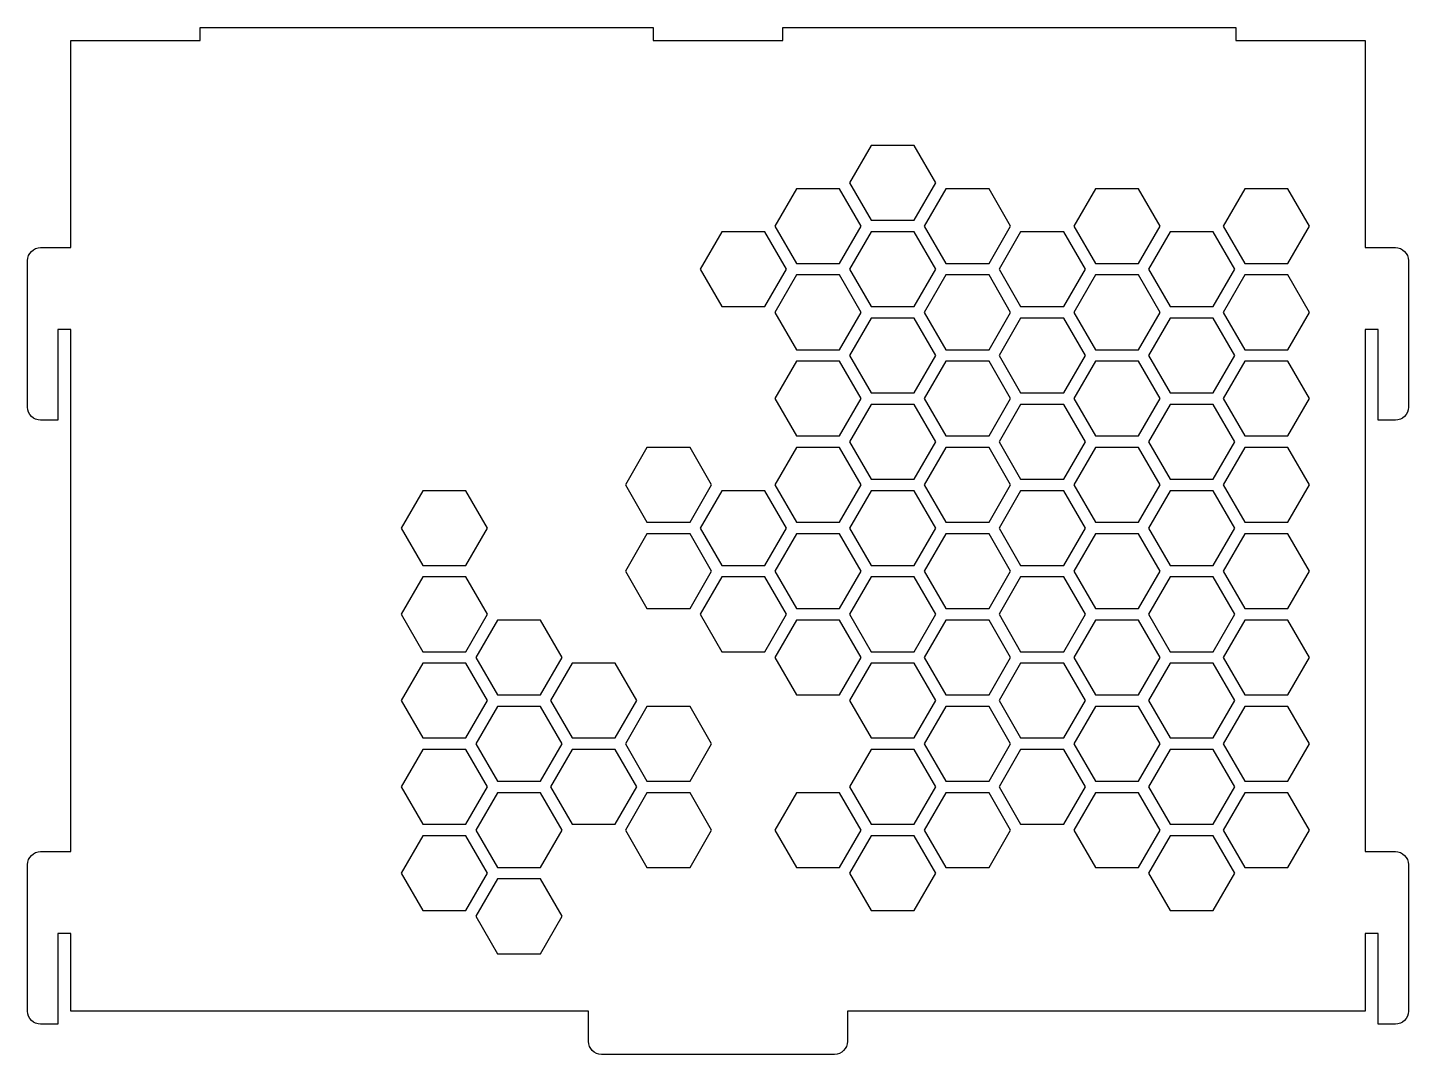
# Model space of a CAD drawing. Header units: millimetres. Extents: x -337 to -17, y 29 to 267.
import ezdxf

# ---------------------------------------------------------------- set-up
doc = ezdxf.new("R2010")
doc.units = ezdxf.units.MM
doc.layers.get('0').update_dxf_attribs({"linetype": 'CONTINUOUS'})

msp = doc.modelspace()

# ---------------------------------------------------------------- linework, layer by layer
msp.add_lwpolyline([(-297.37, 266.61), (-192.37, 266.61), (-192.37, 263.61), (-162.37, 263.61), (-162.37, 266.61), (-57.37, 266.61), (-57.37, 263.61), (-27.37, 263.61), (-27.37, 215.61), (-20.37, 215.61, -0.414214), (-17.37, 212.61), (-17.37, 178.61, -0.414214), (-20.37, 175.61), (-24.37, 175.61), (-24.37, 196.61), (-27.37, 196.61), (-27.37, 75.61), (-20.37, 75.61, -0.414214), (-17.37, 72.61), (-17.37, 38.61, -0.414214), (-20.37, 35.61), (-24.37, 35.61), (-24.37, 56.61), (-27.37, 56.61), (-27.37, 38.61), (-147.37, 38.61), (-147.37, 31.61, -0.414214), (-150.37, 28.61), (-204.37, 28.61, -0.414214), (-207.37, 31.61), (-207.37, 38.61), (-327.37, 38.61), (-327.37, 56.61), (-330.37, 56.61), (-330.37, 35.61), (-334.37, 35.61, -0.414214), (-337.37, 38.61), (-337.37, 72.61, -0.414214), (-334.37, 75.61), (-327.37, 75.61), (-327.37, 196.61), (-330.37, 196.61), (-330.37, 175.61), (-334.37, 175.61, -0.414214), (-337.37, 178.61), (-337.37, 212.61, -0.414214), (-334.37, 215.61), (-327.37, 215.61), (-327.37, 263.61), (-297.37, 263.61)], format="xyb", close=True)
for points in [[(-141.87, 221.95), (-131.87, 221.95), (-126.87, 230.61), (-131.87, 239.27), (-141.87, 239.27), (-146.87, 230.61)], [(-164.19, 220.61), (-159.19, 211.95), (-149.19, 211.95), (-144.19, 220.61), (-149.19, 229.27), (-159.19, 229.27)], [(-124.55, 211.95), (-114.55, 211.95), (-109.55, 220.61), (-114.55, 229.27), (-124.55, 229.27), (-129.55, 220.61)], [(-79.91, 229.27), (-89.91, 229.27), (-94.91, 220.61), (-89.91, 211.95), (-79.91, 211.95), (-74.91, 220.61)], [(-45.27, 229.27), (-55.27, 229.27), (-60.27, 220.61), (-55.27, 211.95), (-45.27, 211.95), (-40.27, 220.61)], [(-181.51, 210.61), (-176.51, 201.95), (-166.51, 201.95), (-161.51, 210.61), (-166.51, 219.27), (-176.51, 219.27)], [(-126.87, 210.61), (-131.87, 219.27), (-141.87, 219.27), (-146.87, 210.61), (-141.87, 201.95), (-131.87, 201.95)], [(-107.23, 219.27), (-112.23, 210.61), (-107.23, 201.95), (-97.23, 201.95), (-92.23, 210.61), (-97.23, 219.27)], [(-62.59, 219.27), (-72.59, 219.27), (-77.59, 210.61), (-72.59, 201.95), (-62.59, 201.95), (-57.59, 210.61)], [(-144.19, 200.61), (-149.19, 209.27), (-159.19, 209.27), (-164.19, 200.61), (-159.19, 191.95), (-149.19, 191.95)], [(-124.55, 209.27), (-129.55, 200.61), (-124.55, 191.95), (-114.55, 191.95), (-109.55, 200.61), (-114.55, 209.27)], [(-79.91, 209.27), (-89.91, 209.27), (-94.91, 200.61), (-89.91, 191.95), (-79.91, 191.95), (-74.91, 200.61)], [(-60.27, 200.61), (-55.27, 191.95), (-45.27, 191.95), (-40.27, 200.61), (-45.27, 209.27), (-55.27, 209.27)], [(-141.87, 181.95), (-131.87, 181.95), (-126.87, 190.61), (-131.87, 199.27), (-141.87, 199.27), (-146.87, 190.61)], [(-107.23, 199.27), (-112.23, 190.61), (-107.23, 181.95), (-97.23, 181.95), (-92.23, 190.61), (-97.23, 199.27)], [(-62.59, 181.95), (-57.59, 190.61), (-62.59, 199.27), (-72.59, 199.27), (-77.59, 190.61), (-72.59, 181.95)], [(-149.19, 189.27), (-159.19, 189.27), (-164.19, 180.61), (-159.19, 171.95), (-149.19, 171.95), (-144.19, 180.61)], [(-109.55, 180.61), (-114.55, 189.27), (-124.55, 189.27), (-129.55, 180.61), (-124.55, 171.95), (-114.55, 171.95)], [(-74.91, 180.61), (-79.91, 189.27), (-89.91, 189.27), (-94.91, 180.61), (-89.91, 171.95), (-79.91, 171.95)], [(-55.27, 171.95), (-45.27, 171.95), (-40.27, 180.61), (-45.27, 189.27), (-55.27, 189.27), (-60.27, 180.61)], [(-141.87, 161.95), (-131.87, 161.95), (-126.87, 170.61), (-131.87, 179.27), (-141.87, 179.27), (-146.87, 170.61)], [(-92.23, 170.61), (-97.23, 179.27), (-107.23, 179.27), (-112.23, 170.61), (-107.23, 161.95), (-97.23, 161.95)], [(-62.59, 161.95), (-57.59, 170.61), (-62.59, 179.27), (-72.59, 179.27), (-77.59, 170.61), (-72.59, 161.95)], [(-198.84, 160.61), (-193.84, 151.95), (-183.84, 151.95), (-178.84, 160.61), (-183.84, 169.27), (-193.84, 169.27)], [(-164.19, 160.61), (-159.19, 151.95), (-149.19, 151.95), (-144.19, 160.61), (-149.19, 169.27), (-159.19, 169.27)], [(-124.55, 151.95), (-114.55, 151.95), (-109.55, 160.61), (-114.55, 169.27), (-124.55, 169.27), (-129.55, 160.61)], [(-74.91, 160.61), (-79.91, 169.27), (-89.91, 169.27), (-94.91, 160.61), (-89.91, 151.95), (-79.91, 151.95)], [(-55.27, 169.27), (-60.27, 160.61), (-55.27, 151.95), (-45.27, 151.95), (-40.27, 160.61), (-45.27, 169.27)], [(-250.8, 150.61), (-245.8, 141.95), (-235.8, 141.95), (-230.8, 150.61), (-235.8, 159.27), (-245.8, 159.27)], [(-166.51, 141.95), (-161.51, 150.61), (-166.51, 159.27), (-176.51, 159.27), (-181.51, 150.61), (-176.51, 141.95)], [(-126.87, 150.61), (-131.87, 159.27), (-141.87, 159.27), (-146.87, 150.61), (-141.87, 141.95), (-131.87, 141.95)], [(-107.23, 159.27), (-112.23, 150.61), (-107.23, 141.95), (-97.23, 141.95), (-92.23, 150.61), (-97.23, 159.27)], [(-57.59, 150.61), (-62.59, 159.27), (-72.59, 159.27), (-77.59, 150.61), (-72.59, 141.95), (-62.59, 141.95)], [(-198.84, 140.61), (-193.84, 131.95), (-183.84, 131.95), (-178.84, 140.61), (-183.84, 149.27), (-193.84, 149.27)], [(-159.19, 131.95), (-149.19, 131.95), (-144.19, 140.61), (-149.19, 149.27), (-159.19, 149.27), (-164.19, 140.61)], [(-129.55, 140.61), (-124.55, 131.95), (-114.55, 131.95), (-109.55, 140.61), (-114.55, 149.27), (-124.55, 149.27)], [(-94.91, 140.61), (-89.91, 131.95), (-79.91, 131.95), (-74.91, 140.61), (-79.91, 149.27), (-89.91, 149.27)], [(-60.27, 140.61), (-55.27, 131.95), (-45.27, 131.95), (-40.27, 140.61), (-45.27, 149.27), (-55.27, 149.27)], [(-250.8, 130.61), (-245.8, 121.95), (-235.8, 121.95), (-230.8, 130.61), (-235.8, 139.27), (-245.8, 139.27)], [(-176.51, 139.27), (-181.51, 130.61), (-176.51, 121.95), (-166.51, 121.95), (-161.51, 130.61), (-166.51, 139.27)], [(-146.87, 130.61), (-141.87, 121.95), (-131.87, 121.95), (-126.87, 130.61), (-131.87, 139.27), (-141.87, 139.27)], [(-112.23, 130.61), (-107.23, 121.95), (-97.23, 121.95), (-92.23, 130.61), (-97.23, 139.27), (-107.23, 139.27)], [(-57.59, 130.61), (-62.59, 139.27), (-72.59, 139.27), (-77.59, 130.61), (-72.59, 121.95), (-62.59, 121.95)], [(-228.48, 129.27), (-233.48, 120.61), (-228.48, 111.95), (-218.48, 111.95), (-213.48, 120.61), (-218.48, 129.27)], [(-159.19, 111.95), (-149.19, 111.95), (-144.19, 120.61), (-149.19, 129.27), (-159.19, 129.27), (-164.19, 120.61)], [(-129.55, 120.61), (-124.55, 111.95), (-114.55, 111.95), (-109.55, 120.61), (-114.55, 129.27), (-124.55, 129.27)], [(-79.91, 111.95), (-74.91, 120.61), (-79.91, 129.27), (-89.91, 129.27), (-94.91, 120.61), (-89.91, 111.95)], [(-55.27, 129.27), (-60.27, 120.61), (-55.27, 111.95), (-45.27, 111.95), (-40.27, 120.61), (-45.27, 129.27)], [(-230.8, 110.61), (-235.8, 119.27), (-245.8, 119.27), (-250.8, 110.61), (-245.8, 101.95), (-235.8, 101.95)], [(-216.16, 110.61), (-211.16, 101.95), (-201.16, 101.95), (-196.16, 110.61), (-201.16, 119.27), (-211.16, 119.27)], [(-131.87, 119.27), (-141.87, 119.27), (-146.87, 110.61), (-141.87, 101.95), (-131.87, 101.95), (-126.87, 110.61)], [(-97.23, 101.95), (-92.23, 110.61), (-97.23, 119.27), (-107.23, 119.27), (-112.23, 110.61), (-107.23, 101.95)], [(-57.59, 110.61), (-62.59, 119.27), (-72.59, 119.27), (-77.59, 110.61), (-72.59, 101.95), (-62.59, 101.95)], [(-213.48, 100.61), (-218.48, 109.27), (-228.48, 109.27), (-233.48, 100.61), (-228.48, 91.95), (-218.48, 91.95)], [(-183.84, 109.27), (-193.84, 109.27), (-198.84, 100.61), (-193.84, 91.95), (-183.84, 91.95), (-178.84, 100.61)], [(-129.55, 100.61), (-124.55, 91.95), (-114.55, 91.95), (-109.55, 100.61), (-114.55, 109.27), (-124.55, 109.27)], [(-94.91, 100.61), (-89.91, 91.95), (-79.91, 91.95), (-74.91, 100.61), (-79.91, 109.27), (-89.91, 109.27)], [(-60.27, 100.61), (-55.27, 91.95), (-45.27, 91.95), (-40.27, 100.61), (-45.27, 109.27), (-55.27, 109.27)], [(-245.8, 81.95), (-235.8, 81.95), (-230.8, 90.61), (-235.8, 99.27), (-245.8, 99.27), (-250.8, 90.61)], [(-196.16, 90.61), (-201.16, 99.27), (-211.16, 99.27), (-216.16, 90.61), (-211.16, 81.95), (-201.16, 81.95)], [(-131.87, 81.95), (-126.87, 90.61), (-131.87, 99.27), (-141.87, 99.27), (-146.87, 90.61), (-141.87, 81.95)], [(-97.23, 99.27), (-107.23, 99.27), (-112.23, 90.61), (-107.23, 81.95), (-97.23, 81.95), (-92.23, 90.61)], [(-72.59, 81.95), (-62.59, 81.95), (-57.59, 90.61), (-62.59, 99.27), (-72.59, 99.27), (-77.59, 90.61)], [(-233.48, 80.61), (-228.48, 71.95), (-218.48, 71.95), (-213.48, 80.61), (-218.48, 89.27), (-228.48, 89.27)], [(-183.84, 89.27), (-193.84, 89.27), (-198.84, 80.61), (-193.84, 71.95), (-183.84, 71.95), (-178.84, 80.61)], [(-159.19, 71.95), (-149.19, 71.95), (-144.19, 80.61), (-149.19, 89.27), (-159.19, 89.27), (-164.19, 80.61)], [(-124.55, 89.27), (-129.55, 80.61), (-124.55, 71.95), (-114.55, 71.95), (-109.55, 80.61), (-114.55, 89.27)], [(-94.91, 80.61), (-89.91, 71.95), (-79.91, 71.95), (-74.91, 80.61), (-79.91, 89.27), (-89.91, 89.27)], [(-45.27, 71.95), (-40.27, 80.61), (-45.27, 89.27), (-55.27, 89.27), (-60.27, 80.61), (-55.27, 71.95)], [(-230.8, 70.61), (-235.8, 79.27), (-245.8, 79.27), (-250.8, 70.61), (-245.8, 61.95), (-235.8, 61.95)], [(-141.87, 61.95), (-131.87, 61.95), (-126.87, 70.61), (-131.87, 79.27), (-141.87, 79.27), (-146.87, 70.61)], [(-57.59, 70.61), (-62.59, 79.27), (-72.59, 79.27), (-77.59, 70.61), (-72.59, 61.95), (-62.59, 61.95)], [(-218.48, 51.95), (-213.48, 60.61), (-218.48, 69.27), (-228.48, 69.27), (-233.48, 60.61), (-228.48, 51.95)]]:
    msp.add_lwpolyline(points, close=True)

doc.saveas('drawing.dxf')
